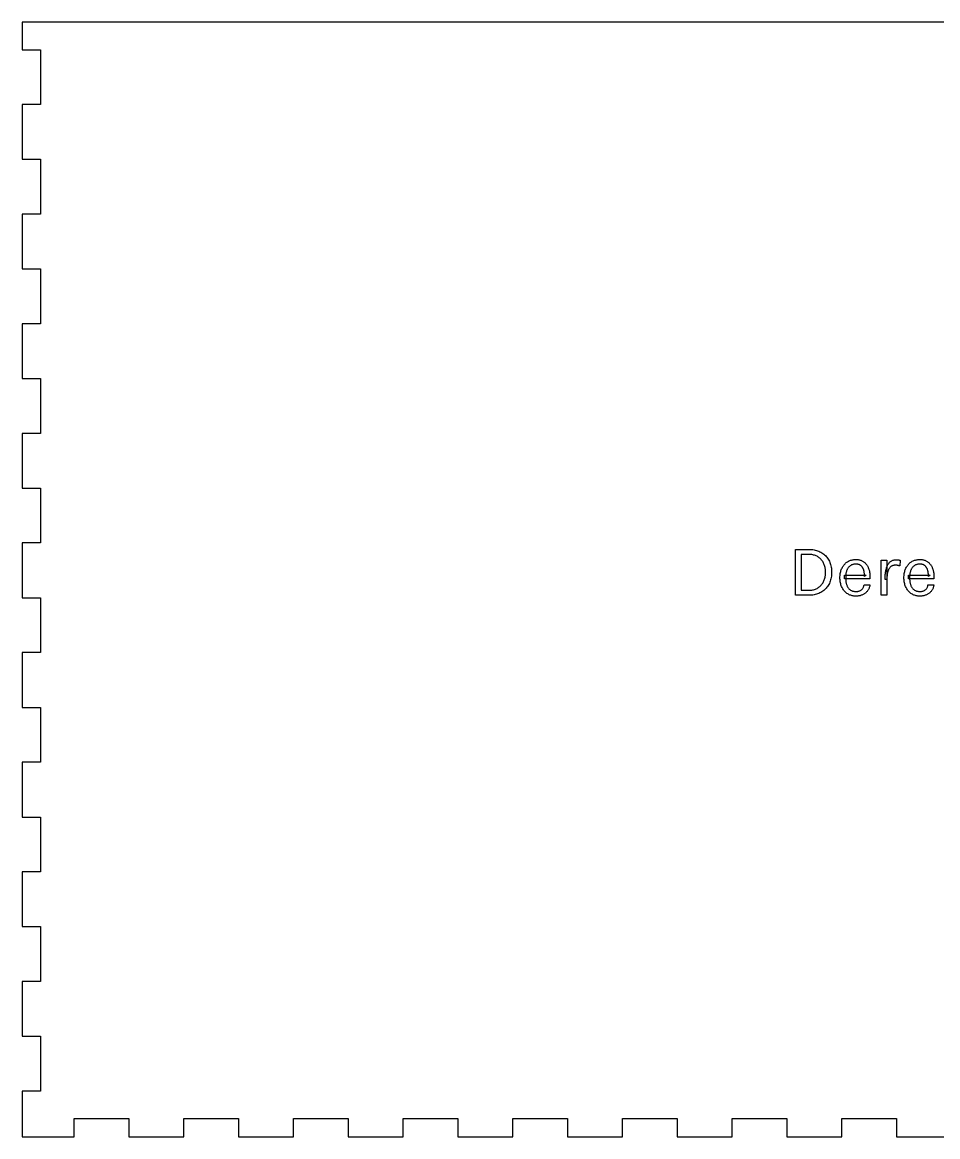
# Model space of a CAD drawing. Header units: millimetres. Extents: x 0 to 1206, y 0 to 1040.
# Drawn here: x 0 to 150.3, y 857 to 1040 of the extents above; entities that cross this region are included whole.
import ezdxf

# ---------------------------------------------------------------- set-up
doc = ezdxf.new("R2010")
doc.units = ezdxf.units.MM
doc.layers.get('0').update_dxf_attribs({"linetype": 'CONTINUOUS'})

msp = doc.modelspace()

# ---------------------------------------------------------------- linework, layer by layer
for p, q in [((3, 1040), (0, 1040)), ((0, 1040), (0, 1035.5)), ((293, 1040), (3, 1040)), ((0, 1035.5), (3, 1035.5)), ((3, 1035.5), (3, 1026.5)), ((3, 1026.5), (0, 1026.5)), ((0, 1026.5), (0, 1017.5)), ((0, 1017.5), (3, 1017.5)), ((3, 1017.5), (3, 1008.5)), ((3, 1008.5), (0, 1008.5)), ((0, 1008.5), (0, 999.5)), ((0, 999.5), (3, 999.5)), ((3, 999.5), (3, 990.5)), ((3, 990.5), (0, 990.5)), ((0, 990.5), (0, 981.5)), ((0, 981.5), (3, 981.5)), ((3, 981.5), (3, 972.5)), ((3, 972.5), (0, 972.5)), ((0, 972.5), (0, 963.5)), ((0, 963.5), (3, 963.5)), ((3, 963.5), (3, 954.5)), ((3, 954.5), (0, 954.5)), ((0, 954.5), (0, 945.5)), ((126.901, 945.908), (126.901, 953.444)), ((126.901, 953.444), (129.109, 953.444)), ((129.109, 953.444), (129.334, 953.439)), ((129.334, 953.439), (129.553, 953.425)), ((129.109, 952.616), (127.837, 952.616)), ((127.837, 952.616), (127.837, 946.724)), ((129.277, 952.612), (129.109, 952.616)), ((129.109, 952.616), (129.109, 952.616)), ((129.109, 952.616), (129.109, 952.616)), ((129.44, 952.601), (129.277, 952.612)), ((129.599, 952.582), (129.44, 952.601)), ((129.553, 953.425), (129.766, 953.402)), ((129.753, 952.555), (129.599, 952.582)), ((129.902, 952.521), (129.753, 952.555)), ((129.766, 953.402), (129.973, 953.37)), ((130.046, 952.479), (129.902, 952.521)), ((129.973, 953.37), (130.174, 953.328)), ((130.186, 952.429), (130.046, 952.479)), ((130.174, 953.328), (130.369, 953.277)), ((130.321, 952.372), (130.186, 952.429)), ((130.451, 952.307), (130.321, 952.372)), ((130.369, 953.277), (130.558, 953.216)), ((130.576, 952.235), (130.451, 952.307)), ((130.558, 953.216), (130.741, 953.146)), ((130.696, 952.156), (130.576, 952.235)), ((130.811, 952.071), (130.696, 952.156)), ((130.741, 953.146), (130.918, 953.067)), ((130.92, 951.981), (130.811, 952.071)), ((130.918, 953.067), (131.089, 952.979)), ((131.023, 951.885), (130.92, 951.981)), ((131.12, 951.784), (131.023, 951.885)), ((131.089, 952.979), (131.253, 952.882)), ((131.212, 951.676), (131.12, 951.784)), ((131.299, 951.563), (131.212, 951.676)), ((131.253, 952.882), (131.41, 952.778)), ((131.41, 952.778), (131.559, 952.666)), ((131.559, 952.666), (131.701, 952.546)), ((131.701, 952.546), (131.834, 952.419)), ((131.834, 952.419), (131.961, 952.284)), ((131.961, 952.284), (132.08, 952.141)), ((132.08, 952.141), (132.191, 951.991)), ((132.191, 951.991), (132.295, 951.833)), ((132.295, 951.833), (132.391, 951.668)), ((132.391, 951.668), (132.479, 951.496)), ((135.719, 951.556), (135.844, 951.61)), ((135.844, 951.61), (135.972, 951.657)), ((135.972, 951.657), (136.104, 951.697)), ((136.104, 951.697), (136.239, 951.73)), ((136.239, 951.73), (136.378, 951.755)), ((136.378, 951.755), (136.52, 951.773)), ((136.52, 951.773), (136.665, 951.784)), ((136.665, 951.784), (136.813, 951.788)), ((136.813, 951.788), (136.813, 951.788)), ((136.813, 951.788), (136.942, 951.785)), ((136.942, 951.785), (137.067, 951.777)), ((137.067, 951.777), (137.188, 951.764)), ((137.188, 951.764), (137.305, 951.746)), ((137.305, 951.746), (137.419, 951.722)), ((137.419, 951.722), (137.529, 951.693)), ((137.529, 951.693), (137.635, 951.659)), ((137.635, 951.659), (137.737, 951.619)), ((137.737, 951.619), (137.835, 951.574)), ((140.983, 945.908), (140.983, 951.656)), ((140.983, 951.656), (141.919, 951.656)), ((141.919, 951.656), (141.919, 945.908)), ((142.715, 951.577), (142.808, 951.623)), ((142.808, 951.623), (142.905, 951.663)), ((142.905, 951.663), (143.006, 951.695)), ((143.006, 951.695), (143.11, 951.72)), ((143.11, 951.72), (143.217, 951.738)), ((143.217, 951.738), (143.328, 951.748)), ((143.328, 951.748), (143.443, 951.752)), ((143.443, 951.752), (143.443, 951.752)), ((143.443, 951.752), (143.481, 951.752)), ((143.481, 951.752), (143.518, 951.751)), ((143.518, 951.751), (143.555, 951.75)), ((143.555, 951.75), (143.591, 951.748)), ((143.591, 951.748), (143.627, 951.745)), ((143.627, 951.745), (143.662, 951.742)), ((143.662, 951.742), (143.696, 951.739)), ((143.696, 951.739), (143.729, 951.735)), ((143.729, 951.735), (143.762, 951.73)), ((143.762, 951.73), (143.794, 951.725)), ((143.794, 951.725), (143.826, 951.719)), ((143.826, 951.719), (143.858, 951.713)), ((143.858, 951.713), (143.89, 951.706)), ((143.89, 951.706), (143.922, 951.699)), ((143.922, 951.699), (143.954, 951.691)), ((143.954, 951.691), (143.986, 951.683)), ((143.986, 951.683), (144.018, 951.674)), ((144.018, 951.674), (144.05, 951.665)), ((144.05, 951.665), (144.083, 951.655)), ((144.115, 951.644), (144.055, 950.72)), ((144.083, 951.655), (144.115, 951.644)), ((144.115, 951.644), (144.115, 951.644)), ((146.219, 951.556), (146.344, 951.61)), ((146.344, 951.61), (146.472, 951.657)), ((146.472, 951.657), (146.604, 951.697)), ((146.604, 951.697), (146.739, 951.73)), ((146.739, 951.73), (146.878, 951.755)), ((146.878, 951.755), (147.02, 951.773)), ((147.02, 951.773), (147.165, 951.784)), ((147.165, 951.784), (147.313, 951.788)), ((147.313, 951.788), (147.313, 951.788)), ((147.313, 951.788), (147.442, 951.785)), ((147.442, 951.785), (147.567, 951.777)), ((147.567, 951.777), (147.688, 951.764)), ((147.688, 951.764), (147.805, 951.746)), ((147.805, 951.746), (147.919, 951.722)), ((147.919, 951.722), (148.029, 951.693)), ((148.029, 951.693), (148.135, 951.659)), ((148.135, 951.659), (148.237, 951.619)), ((148.237, 951.619), (148.335, 951.574)), ((131.38, 951.445), (131.299, 951.563)), ((131.455, 951.321), (131.38, 951.445)), ((131.524, 951.191), (131.455, 951.321)), ((131.587, 951.057), (131.524, 951.191)), ((131.644, 950.918), (131.587, 951.057)), ((131.694, 950.776), (131.644, 950.918)), ((131.737, 950.63), (131.694, 950.776)), ((131.774, 950.481), (131.737, 950.63)), ((131.804, 950.327), (131.774, 950.481)), ((131.827, 950.17), (131.804, 950.327)), ((131.844, 950.009), (131.827, 950.17)), ((131.854, 949.845), (131.844, 950.009)), ((131.857, 949.676), (131.854, 949.845)), ((132.479, 951.496), (132.557, 951.318)), ((132.557, 951.318), (132.627, 951.133)), ((132.627, 951.133), (132.687, 950.943)), ((132.687, 950.943), (132.738, 950.747)), ((132.738, 950.747), (132.779, 950.545)), ((132.779, 950.545), (132.811, 950.337)), ((132.811, 950.337), (132.835, 950.122)), ((132.835, 950.122), (132.848, 949.902)), ((132.848, 949.902), (132.853, 949.676)), ((134.305, 949.64), (134.342, 949.799)), ((134.342, 949.799), (134.386, 949.953)), ((134.386, 949.953), (134.436, 950.102)), ((134.436, 950.102), (134.493, 950.246)), ((134.493, 950.246), (134.557, 950.384)), ((134.557, 950.384), (134.627, 950.516)), ((134.627, 950.516), (134.701, 950.643)), ((134.701, 950.643), (134.781, 950.762)), ((134.781, 950.762), (134.866, 950.876)), ((134.866, 950.876), (134.955, 950.983)), ((134.955, 950.983), (135.05, 951.084)), ((135.05, 951.084), (135.149, 951.179)), ((135.149, 951.179), (135.254, 951.267)), ((135.276, 949.822), (135.248, 949.727)), ((135.254, 951.267), (135.363, 951.349)), ((135.308, 949.916), (135.276, 949.822)), ((135.343, 950.009), (135.308, 949.916)), ((135.382, 950.099), (135.343, 950.009)), ((135.363, 951.349), (135.478, 951.425)), ((135.425, 950.186), (135.382, 950.099)), ((135.471, 950.268), (135.425, 950.186)), ((135.522, 950.348), (135.471, 950.268)), ((135.478, 951.425), (135.597, 951.494)), ((135.576, 950.424), (135.522, 950.348)), ((135.633, 950.496), (135.576, 950.424)), ((135.597, 951.494), (135.719, 951.556)), ((135.695, 950.565), (135.633, 950.496)), ((135.76, 950.63), (135.695, 950.565)), ((135.828, 950.692), (135.76, 950.63)), ((135.901, 950.75), (135.828, 950.692)), ((135.977, 950.804), (135.901, 950.75)), ((136.057, 950.852), (135.977, 950.804)), ((136.14, 950.894), (136.057, 950.852)), ((136.227, 950.93), (136.14, 950.894)), ((136.318, 950.962), (136.227, 950.93)), ((136.412, 950.987), (136.318, 950.962)), ((136.51, 951.007), (136.412, 950.987)), ((136.611, 951.021), (136.51, 951.007)), ((136.716, 951.029), (136.611, 951.021)), ((136.825, 951.032), (136.716, 951.029)), ((136.911, 951.03), (136.825, 951.032)), ((136.825, 951.032), (136.825, 951.032)), ((136.994, 951.025), (136.911, 951.03)), ((137.074, 951.016), (136.994, 951.025)), ((137.15, 951.003), (137.074, 951.016)), ((137.224, 950.987), (137.15, 951.003)), ((137.294, 950.967), (137.224, 950.987)), ((137.362, 950.944), (137.294, 950.967)), ((137.426, 950.917), (137.362, 950.944)), ((137.487, 950.886), (137.426, 950.917)), ((137.545, 950.852), (137.487, 950.886)), ((137.6, 950.815), (137.545, 950.852)), ((137.653, 950.775), (137.6, 950.815)), ((137.703, 950.733), (137.653, 950.775)), ((137.75, 950.689), (137.703, 950.733)), ((137.796, 950.643), (137.75, 950.689)), ((137.838, 950.594), (137.796, 950.643)), ((137.835, 951.574), (137.929, 951.524)), ((137.878, 950.543), (137.838, 950.594)), ((137.916, 950.489), (137.878, 950.543)), ((137.951, 950.433), (137.916, 950.489)), ((137.929, 951.524), (138.02, 951.469)), ((137.983, 950.375), (137.951, 950.433)), ((138.013, 950.315), (137.983, 950.375)), ((138.041, 950.254), (138.013, 950.315)), ((138.02, 951.469), (138.107, 951.411)), ((138.068, 950.192), (138.041, 950.254)), ((138.092, 950.128), (138.068, 950.192)), ((138.114, 950.064), (138.092, 950.128)), ((138.107, 951.411), (138.19, 951.349)), ((138.135, 949.998), (138.114, 950.064)), ((138.153, 949.931), (138.135, 949.998)), ((138.169, 949.863), (138.153, 949.931)), ((138.184, 949.794), (138.169, 949.863)), ((138.196, 949.724), (138.184, 949.794)), ((138.19, 951.349), (138.27, 951.283)), ((138.27, 951.283), (138.346, 951.213)), ((138.346, 951.213), (138.419, 951.14)), ((138.419, 951.14), (138.488, 951.063)), ((138.488, 951.063), (138.553, 950.983)), ((138.553, 950.983), (138.615, 950.898)), ((138.615, 950.898), (138.673, 950.81)), ((138.673, 950.81), (138.728, 950.719)), ((138.728, 950.719), (138.779, 950.625)), ((138.779, 950.625), (138.827, 950.529)), ((138.827, 950.529), (138.871, 950.431)), ((138.871, 950.431), (138.912, 950.331)), ((138.912, 950.331), (138.95, 950.228)), ((138.95, 950.228), (138.984, 950.123)), ((138.984, 950.123), (139.015, 950.015)), ((139.015, 950.015), (139.042, 949.905)), ((139.042, 949.905), (139.066, 949.793)), ((139.066, 949.793), (139.087, 949.679)), ((141.707, 949.678), (141.734, 949.848)), ((141.734, 949.848), (141.765, 950.011)), ((141.765, 950.011), (141.801, 950.167)), ((141.801, 950.167), (141.841, 950.315)), ((141.841, 950.315), (141.885, 950.456)), ((141.885, 950.456), (141.933, 950.59)), ((141.933, 950.59), (141.985, 950.716)), ((141.985, 950.716), (142.04, 950.835)), ((142.04, 950.835), (142.1, 950.947)), ((142.09, 949.845), (142.06, 949.742)), ((142.123, 949.944), (142.09, 949.845)), ((142.1, 950.947), (142.163, 951.051)), ((142.16, 950.037), (142.123, 949.944)), ((142.2, 950.126), (142.16, 950.037)), ((142.163, 951.051), (142.231, 951.148)), ((142.244, 950.211), (142.2, 950.126)), ((142.231, 951.148), (142.302, 951.238)), ((142.291, 950.29), (142.244, 950.211)), ((142.341, 950.365), (142.291, 950.29)), ((142.302, 951.238), (142.377, 951.32)), ((142.395, 950.435), (142.341, 950.365)), ((142.377, 951.32), (142.456, 951.395)), ((142.452, 950.5), (142.395, 950.435)), ((142.513, 950.561), (142.452, 950.5)), ((142.456, 951.395), (142.539, 951.463)), ((142.577, 950.616), (142.513, 950.561)), ((142.539, 951.463), (142.625, 951.524)), ((142.646, 950.666), (142.577, 950.616)), ((142.625, 951.524), (142.715, 951.577)), ((142.718, 950.709), (142.646, 950.666)), ((142.794, 950.747), (142.718, 950.709)), ((142.875, 950.779), (142.794, 950.747)), ((142.959, 950.805), (142.875, 950.779)), ((143.047, 950.826), (142.959, 950.805)), ((143.139, 950.84), (143.047, 950.826)), ((143.235, 950.849), (143.139, 950.84)), ((143.335, 950.852), (143.235, 950.849)), ((143.367, 950.852), (143.335, 950.852)), ((143.335, 950.852), (143.335, 950.852)), ((143.399, 950.85), (143.367, 950.852)), ((143.432, 950.848), (143.399, 950.85)), ((143.467, 950.846), (143.432, 950.848)), ((143.501, 950.842), (143.467, 950.846)), ((143.537, 950.838), (143.501, 950.842)), ((143.574, 950.833), (143.537, 950.838)), ((143.611, 950.827), (143.574, 950.833)), ((143.65, 950.82), (143.611, 950.827)), ((143.689, 950.813), (143.65, 950.82)), ((143.728, 950.805), (143.689, 950.813)), ((143.767, 950.797), (143.728, 950.805)), ((143.805, 950.788), (143.767, 950.797)), ((143.843, 950.779), (143.805, 950.788)), ((143.88, 950.77), (143.843, 950.779)), ((143.916, 950.761), (143.88, 950.77)), ((143.952, 950.751), (143.916, 950.761)), ((143.987, 950.741), (143.952, 950.751)), ((144.021, 950.731), (143.987, 950.741)), ((144.055, 950.72), (144.021, 950.731)), ((144.805, 949.64), (144.842, 949.799)), ((144.842, 949.799), (144.886, 949.953)), ((144.886, 949.953), (144.936, 950.102)), ((144.936, 950.102), (144.993, 950.246)), ((144.993, 950.246), (145.057, 950.384)), ((145.057, 950.384), (145.127, 950.516)), ((145.127, 950.516), (145.201, 950.643)), ((145.201, 950.643), (145.281, 950.762)), ((145.281, 950.762), (145.366, 950.876)), ((145.366, 950.876), (145.455, 950.983)), ((145.455, 950.983), (145.55, 951.084)), ((145.55, 951.084), (145.649, 951.179)), ((145.649, 951.179), (145.754, 951.267)), ((145.776, 949.822), (145.748, 949.727)), ((145.754, 951.267), (145.863, 951.349)), ((145.808, 949.916), (145.776, 949.822)), ((145.843, 950.009), (145.808, 949.916)), ((145.882, 950.099), (145.843, 950.009)), ((145.863, 951.349), (145.978, 951.425)), ((145.925, 950.186), (145.882, 950.099)), ((145.971, 950.268), (145.925, 950.186)), ((146.022, 950.348), (145.971, 950.268)), ((145.978, 951.425), (146.097, 951.494)), ((146.076, 950.424), (146.022, 950.348)), ((146.133, 950.496), (146.076, 950.424)), ((146.097, 951.494), (146.219, 951.556)), ((146.195, 950.565), (146.133, 950.496)), ((146.26, 950.63), (146.195, 950.565)), ((146.328, 950.692), (146.26, 950.63)), ((146.401, 950.75), (146.328, 950.692)), ((146.477, 950.804), (146.401, 950.75)), ((146.557, 950.852), (146.477, 950.804)), ((146.64, 950.894), (146.557, 950.852)), ((146.727, 950.93), (146.64, 950.894)), ((146.818, 950.962), (146.727, 950.93)), ((146.912, 950.987), (146.818, 950.962)), ((147.01, 951.007), (146.912, 950.987)), ((147.111, 951.021), (147.01, 951.007)), ((147.216, 951.029), (147.111, 951.021)), ((147.325, 951.032), (147.216, 951.029)), ((147.411, 951.03), (147.325, 951.032)), ((147.325, 951.032), (147.325, 951.032)), ((147.494, 951.025), (147.411, 951.03)), ((147.574, 951.016), (147.494, 951.025)), ((147.65, 951.003), (147.574, 951.016)), ((147.724, 950.987), (147.65, 951.003)), ((147.794, 950.967), (147.724, 950.987)), ((147.862, 950.944), (147.794, 950.967)), ((147.926, 950.917), (147.862, 950.944)), ((147.987, 950.886), (147.926, 950.917)), ((148.045, 950.852), (147.987, 950.886)), ((148.1, 950.815), (148.045, 950.852)), ((148.153, 950.775), (148.1, 950.815)), ((148.203, 950.733), (148.153, 950.775)), ((148.25, 950.689), (148.203, 950.733)), ((148.296, 950.643), (148.25, 950.689)), ((148.338, 950.594), (148.296, 950.643)), ((148.335, 951.574), (148.429, 951.524)), ((148.378, 950.543), (148.338, 950.594)), ((148.416, 950.489), (148.378, 950.543)), ((148.451, 950.433), (148.416, 950.489)), ((148.429, 951.524), (148.52, 951.469)), ((148.483, 950.375), (148.451, 950.433)), ((148.513, 950.315), (148.483, 950.375)), ((148.541, 950.254), (148.513, 950.315)), ((148.52, 951.469), (148.607, 951.411)), ((148.568, 950.192), (148.541, 950.254)), ((148.592, 950.128), (148.568, 950.192)), ((148.614, 950.064), (148.592, 950.128)), ((148.607, 951.411), (148.69, 951.349)), ((148.635, 949.998), (148.614, 950.064)), ((148.653, 949.931), (148.635, 949.998)), ((148.669, 949.863), (148.653, 949.931)), ((148.684, 949.794), (148.669, 949.863)), ((148.696, 949.724), (148.684, 949.794)), ((148.69, 951.349), (148.77, 951.283)), ((148.77, 951.283), (148.846, 951.213)), ((148.846, 951.213), (148.919, 951.14)), ((148.919, 951.14), (148.988, 951.063)), ((148.988, 951.063), (149.053, 950.983)), ((149.053, 950.983), (149.115, 950.898)), ((149.115, 950.898), (149.173, 950.81)), ((149.173, 950.81), (149.228, 950.719)), ((149.228, 950.719), (149.279, 950.625)), ((149.279, 950.625), (149.327, 950.529)), ((149.327, 950.529), (149.371, 950.431)), ((149.371, 950.431), (149.412, 950.331)), ((149.412, 950.331), (149.45, 950.228)), ((149.45, 950.228), (149.484, 950.123)), ((149.484, 950.123), (149.515, 950.015)), ((149.515, 950.015), (149.542, 949.905)), ((149.542, 949.905), (149.566, 949.793)), ((149.566, 949.793), (149.587, 949.679)), ((131.38, 947.905), (131.455, 948.03)), ((131.455, 948.03), (131.524, 948.161)), ((131.524, 948.161), (131.587, 948.297)), ((131.587, 948.297), (131.644, 948.436)), ((131.644, 948.436), (131.694, 948.578)), ((131.694, 948.578), (131.737, 948.725)), ((131.737, 948.725), (131.774, 948.874)), ((131.774, 948.874), (131.804, 949.028)), ((131.804, 949.028), (131.827, 949.184)), ((131.827, 949.184), (131.844, 949.345)), ((131.844, 949.345), (131.854, 949.509)), ((131.854, 949.509), (131.857, 949.676)), ((131.857, 949.676), (131.857, 949.676)), ((132.557, 948.046), (132.479, 947.868)), ((132.627, 948.23), (132.557, 948.046)), ((132.687, 948.419), (132.627, 948.23)), ((132.738, 948.614), (132.687, 948.419)), ((132.779, 948.815), (132.738, 948.614)), ((132.811, 949.022), (132.779, 948.815)), ((132.835, 949.234), (132.811, 949.022)), ((132.848, 949.452), (132.835, 949.234)), ((132.853, 949.676), (132.848, 949.452)), ((132.853, 949.676), (132.853, 949.676)), ((134.221, 948.764), (134.224, 948.95)), ((134.224, 948.59), (134.221, 948.764)), ((134.221, 948.764), (134.221, 948.764)), ((134.224, 948.95), (134.234, 949.13)), ((134.235, 948.419), (134.224, 948.59)), ((134.234, 949.13), (134.251, 949.305)), ((134.252, 948.253), (134.235, 948.419)), ((134.251, 949.305), (134.275, 949.475)), ((134.275, 948.091), (134.252, 948.253)), ((134.275, 949.475), (134.305, 949.64)), ((134.306, 947.933), (134.275, 948.091)), ((134.977, 948.62), (134.977, 949.196)), ((134.977, 949.196), (138.511, 949.196)), ((139.129, 948.62), (134.977, 948.62)), ((135.159, 949.122), (135.157, 949.016)), ((135.157, 949.016), (135.157, 949.016)), ((135.157, 949.016), (135.157, 948.632)), ((135.157, 948.632), (135.159, 948.513)), ((135.164, 949.227), (135.159, 949.122)), ((135.159, 948.513), (135.164, 948.397)), ((135.174, 949.33), (135.164, 949.227)), ((135.164, 948.397), (135.173, 948.283)), ((135.173, 948.283), (135.186, 948.172)), ((135.187, 949.431), (135.174, 949.33)), ((135.186, 948.172), (135.203, 948.063)), ((135.203, 949.531), (135.187, 949.431)), ((135.224, 949.63), (135.203, 949.531)), ((135.203, 948.063), (135.223, 947.957)), ((135.223, 947.957), (135.247, 947.854)), ((135.248, 949.727), (135.224, 949.63)), ((138.207, 949.653), (138.196, 949.724)), ((138.216, 949.582), (138.207, 949.653)), ((138.223, 949.512), (138.216, 949.582)), ((138.23, 949.441), (138.223, 949.512)), ((138.234, 949.37), (138.23, 949.441)), ((138.237, 949.299), (138.234, 949.37)), ((138.511, 949.196), (138.235, 949.016)), ((138.235, 949.016), (138.238, 949.087)), ((138.239, 949.228), (138.237, 949.299)), ((138.238, 949.087), (138.239, 949.158)), ((138.239, 949.158), (138.239, 949.228)), ((139.087, 949.679), (139.104, 949.565)), ((139.104, 949.565), (139.118, 949.449)), ((139.118, 949.449), (139.129, 949.333)), ((139.129, 949.333), (139.137, 949.216)), ((139.137, 948.741), (139.129, 948.62)), ((139.129, 948.62), (139.129, 948.62)), ((139.137, 949.216), (139.142, 949.099)), ((139.142, 948.861), (139.137, 948.741)), ((139.142, 949.099), (139.143, 948.98)), ((139.143, 948.98), (139.142, 948.861)), ((141.631, 948.5), (141.633, 948.715)), ((141.919, 948.5), (141.631, 948.5)), ((141.633, 948.715), (141.639, 948.922)), ((141.639, 948.922), (141.65, 949.122)), ((141.65, 949.122), (141.665, 949.315)), ((141.665, 949.315), (141.684, 949.5)), ((141.684, 949.5), (141.707, 949.678)), ((141.92, 948.641), (141.919, 948.5)), ((141.919, 948.5), (141.919, 948.5)), ((141.919, 948.5), (141.919, 948.5)), ((141.925, 948.778), (141.92, 948.641)), ((141.932, 948.912), (141.925, 948.778)), ((141.942, 949.041), (141.932, 948.912)), ((141.954, 949.168), (141.942, 949.041)), ((141.97, 949.29), (141.954, 949.168)), ((141.988, 949.408), (141.97, 949.29)), ((142.009, 949.523), (141.988, 949.408)), ((142.033, 949.635), (142.009, 949.523)), ((142.06, 949.742), (142.033, 949.635)), ((144.721, 948.764), (144.724, 948.95)), ((144.724, 948.59), (144.721, 948.764)), ((144.721, 948.764), (144.721, 948.764)), ((144.724, 948.95), (144.734, 949.13)), ((144.735, 948.419), (144.724, 948.59)), ((144.734, 949.13), (144.751, 949.305)), ((144.752, 948.253), (144.735, 948.419)), ((144.751, 949.305), (144.775, 949.475)), ((144.775, 948.091), (144.752, 948.253)), ((144.775, 949.475), (144.805, 949.64)), ((144.806, 947.933), (144.775, 948.091)), ((145.477, 948.62), (145.477, 949.196)), ((145.477, 949.196), (149.011, 949.196)), ((149.629, 948.62), (145.477, 948.62)), ((145.659, 949.122), (145.657, 949.016)), ((145.657, 949.016), (145.657, 949.016)), ((145.657, 949.016), (145.657, 948.632)), ((145.657, 948.632), (145.659, 948.513)), ((145.664, 949.227), (145.659, 949.122)), ((145.659, 948.513), (145.664, 948.397)), ((145.674, 949.33), (145.664, 949.227)), ((145.664, 948.397), (145.673, 948.283)), ((145.673, 948.283), (145.686, 948.172)), ((145.687, 949.431), (145.674, 949.33)), ((145.686, 948.172), (145.703, 948.063)), ((145.703, 949.531), (145.687, 949.431)), ((145.724, 949.63), (145.703, 949.531)), ((145.703, 948.063), (145.723, 947.957)), ((145.723, 947.957), (145.747, 947.854)), ((145.748, 949.727), (145.724, 949.63)), ((148.707, 949.653), (148.696, 949.724)), ((148.716, 949.582), (148.707, 949.653)), ((148.723, 949.512), (148.716, 949.582)), ((148.73, 949.441), (148.723, 949.512)), ((148.734, 949.37), (148.73, 949.441)), ((148.737, 949.299), (148.734, 949.37)), ((149.011, 949.196), (148.735, 949.016)), ((148.735, 949.016), (148.738, 949.087)), ((148.739, 949.228), (148.737, 949.299)), ((148.738, 949.087), (148.739, 949.158)), ((148.739, 949.158), (148.739, 949.228)), ((149.587, 949.679), (149.604, 949.565)), ((149.604, 949.565), (149.618, 949.449)), ((149.618, 949.449), (149.629, 949.333)), ((149.629, 949.333), (149.637, 949.216)), ((149.637, 948.741), (149.629, 948.62)), ((149.629, 948.62), (149.629, 948.62)), ((149.637, 949.216), (149.642, 949.099)), ((149.642, 948.861), (149.637, 948.741)), ((149.642, 949.099), (149.643, 948.98)), ((149.643, 948.98), (149.642, 948.861)), ((127.837, 946.724), (129.109, 946.724)), ((129.109, 946.724), (129.277, 946.728)), ((129.277, 946.728), (129.44, 946.739)), ((129.44, 946.739), (129.599, 946.759)), ((129.599, 946.759), (129.753, 946.785)), ((129.753, 946.785), (129.902, 946.82)), ((129.902, 946.82), (130.046, 946.862)), ((130.046, 946.862), (130.186, 946.912)), ((130.186, 946.912), (130.321, 946.97)), ((130.321, 946.97), (130.451, 947.035)), ((130.558, 946.139), (130.369, 946.078)), ((130.451, 947.035), (130.576, 947.108)), ((130.741, 946.209), (130.558, 946.139)), ((130.576, 947.108), (130.696, 947.188)), ((130.696, 947.188), (130.811, 947.273)), ((130.918, 946.29), (130.741, 946.209)), ((130.811, 947.273), (130.92, 947.364)), ((131.089, 946.379), (130.918, 946.29)), ((130.92, 947.364), (131.023, 947.461)), ((131.023, 947.461), (131.12, 947.563)), ((131.253, 946.477), (131.089, 946.379)), ((131.12, 947.563), (131.212, 947.671)), ((131.212, 947.671), (131.299, 947.785)), ((131.41, 946.582), (131.253, 946.477)), ((131.299, 947.785), (131.38, 947.905)), ((131.559, 946.695), (131.41, 946.582)), ((131.701, 946.816), (131.559, 946.695)), ((131.834, 946.944), (131.701, 946.816)), ((131.961, 947.079), (131.834, 946.944)), ((132.08, 947.222), (131.961, 947.079)), ((132.191, 947.373), (132.08, 947.222)), ((132.295, 947.531), (132.191, 947.373)), ((132.391, 947.696), (132.295, 947.531)), ((132.479, 947.868), (132.391, 947.696)), ((134.343, 947.779), (134.306, 947.933)), ((134.387, 947.629), (134.343, 947.779)), ((134.438, 947.483), (134.387, 947.629)), ((134.496, 947.342), (134.438, 947.483)), ((134.56, 947.204), (134.496, 947.342)), ((134.63, 947.071), (134.56, 947.204)), ((134.705, 946.945), (134.63, 947.071)), ((134.786, 946.824), (134.705, 946.945)), ((134.871, 946.709), (134.786, 946.824)), ((134.96, 946.6), (134.871, 946.709)), ((135.055, 946.497), (134.96, 946.6)), ((135.155, 946.4), (135.055, 946.497)), ((135.26, 946.309), (135.155, 946.4)), ((135.247, 947.854), (135.274, 947.753)), ((135.369, 946.224), (135.26, 946.309)), ((135.274, 947.753), (135.305, 947.654)), ((135.305, 947.654), (135.34, 947.558)), ((135.34, 947.558), (135.378, 947.465)), ((135.484, 946.145), (135.369, 946.224)), ((135.378, 947.465), (135.421, 947.376)), ((135.421, 947.376), (135.466, 947.291)), ((135.466, 947.291), (135.516, 947.21)), ((135.603, 946.073), (135.484, 946.145)), ((135.516, 947.21), (135.569, 947.134)), ((135.569, 947.134), (135.625, 947.06)), ((135.625, 947.06), (135.686, 946.991)), ((135.686, 946.991), (135.75, 946.926)), ((135.75, 946.926), (135.818, 946.865)), ((135.818, 946.865), (135.889, 946.808)), ((135.889, 946.808), (135.964, 946.756)), ((135.964, 946.756), (136.043, 946.709)), ((136.043, 946.709), (136.126, 946.667)), ((136.126, 946.667), (136.213, 946.631)), ((136.213, 946.631), (136.303, 946.601)), ((136.303, 946.601), (136.397, 946.576)), ((136.397, 946.576), (136.495, 946.557)), ((136.495, 946.557), (136.597, 946.543)), ((136.597, 946.543), (136.703, 946.535)), ((136.703, 946.535), (136.813, 946.532)), ((136.813, 946.532), (136.923, 946.535)), ((136.813, 946.532), (136.813, 946.532)), ((136.923, 946.535), (137.028, 946.543)), ((137.028, 946.543), (137.13, 946.556)), ((137.13, 946.556), (137.228, 946.575)), ((137.228, 946.575), (137.322, 946.6)), ((137.322, 946.6), (137.411, 946.629)), ((137.411, 946.629), (137.497, 946.664)), ((137.497, 946.664), (137.579, 946.705)), ((137.579, 946.705), (137.657, 946.751)), ((137.657, 946.751), (137.731, 946.802)), ((137.731, 946.802), (137.8, 946.859)), ((137.8, 946.859), (137.864, 946.92)), ((137.864, 946.92), (137.922, 946.987)), ((137.922, 946.987), (137.974, 947.059)), ((137.974, 947.059), (138.02, 947.136)), ((138.02, 947.136), (138.061, 947.219)), ((138.061, 947.219), (138.097, 947.306)), ((138.097, 947.306), (138.127, 947.399)), ((138.203, 946.136), (138.113, 946.082)), ((138.127, 947.399), (138.151, 947.497)), ((138.151, 947.497), (138.169, 947.6)), ((138.169, 947.6), (138.169, 947.6)), ((138.169, 947.6), (139.141, 947.6)), ((138.289, 946.194), (138.203, 946.136)), ((138.371, 946.255), (138.289, 946.194)), ((138.451, 946.32), (138.371, 946.255)), ((138.527, 946.389), (138.451, 946.32)), ((138.599, 946.462), (138.527, 946.389)), ((138.668, 946.539), (138.599, 946.462)), ((138.733, 946.619), (138.668, 946.539)), ((138.794, 946.703), (138.733, 946.619)), ((138.851, 946.79), (138.794, 946.703)), ((138.903, 946.88), (138.851, 946.79)), ((138.951, 946.973), (138.903, 946.88)), ((138.994, 947.07), (138.951, 946.973)), ((139.033, 947.169), (138.994, 947.07)), ((139.066, 947.272), (139.033, 947.169)), ((139.096, 947.378), (139.066, 947.272)), ((139.121, 947.488), (139.096, 947.378)), ((139.141, 947.6), (139.121, 947.488)), ((144.843, 947.779), (144.806, 947.933)), ((144.887, 947.629), (144.843, 947.779)), ((144.938, 947.483), (144.887, 947.629)), ((144.996, 947.342), (144.938, 947.483)), ((145.06, 947.204), (144.996, 947.342)), ((145.13, 947.071), (145.06, 947.204)), ((145.205, 946.945), (145.13, 947.071)), ((145.286, 946.824), (145.205, 946.945)), ((145.371, 946.709), (145.286, 946.824)), ((145.46, 946.6), (145.371, 946.709)), ((145.555, 946.497), (145.46, 946.6)), ((145.655, 946.4), (145.555, 946.497)), ((145.76, 946.309), (145.655, 946.4)), ((145.747, 947.854), (145.774, 947.753)), ((145.869, 946.224), (145.76, 946.309)), ((145.774, 947.753), (145.805, 947.654)), ((145.805, 947.654), (145.84, 947.558)), ((145.84, 947.558), (145.878, 947.465)), ((145.984, 946.145), (145.869, 946.224)), ((145.878, 947.465), (145.921, 947.376)), ((145.921, 947.376), (145.966, 947.291)), ((145.966, 947.291), (146.016, 947.21)), ((146.103, 946.073), (145.984, 946.145)), ((146.016, 947.21), (146.069, 947.134)), ((146.069, 947.134), (146.125, 947.06)), ((146.125, 947.06), (146.186, 946.991)), ((146.186, 946.991), (146.25, 946.926)), ((146.25, 946.926), (146.318, 946.865)), ((146.318, 946.865), (146.389, 946.808)), ((146.389, 946.808), (146.464, 946.756)), ((146.464, 946.756), (146.543, 946.709)), ((146.543, 946.709), (146.626, 946.667)), ((146.626, 946.667), (146.713, 946.631)), ((146.713, 946.631), (146.803, 946.601)), ((146.803, 946.601), (146.897, 946.576)), ((146.897, 946.576), (146.995, 946.557)), ((146.995, 946.557), (147.097, 946.543)), ((147.097, 946.543), (147.203, 946.535)), ((147.203, 946.535), (147.313, 946.532)), ((147.313, 946.532), (147.423, 946.535)), ((147.313, 946.532), (147.313, 946.532)), ((147.423, 946.535), (147.528, 946.543)), ((147.528, 946.543), (147.63, 946.556)), ((147.63, 946.556), (147.728, 946.575)), ((147.728, 946.575), (147.822, 946.6)), ((147.822, 946.6), (147.911, 946.629)), ((147.911, 946.629), (147.997, 946.664)), ((147.997, 946.664), (148.079, 946.705)), ((148.079, 946.705), (148.157, 946.751)), ((148.157, 946.751), (148.231, 946.802)), ((148.231, 946.802), (148.3, 946.859)), ((148.3, 946.859), (148.364, 946.92)), ((148.364, 946.92), (148.422, 946.987)), ((148.422, 946.987), (148.474, 947.059)), ((148.474, 947.059), (148.52, 947.136)), ((148.52, 947.136), (148.561, 947.219)), ((148.561, 947.219), (148.597, 947.306)), ((148.597, 947.306), (148.627, 947.399)), ((148.703, 946.136), (148.613, 946.082)), ((148.627, 947.399), (148.651, 947.497)), ((148.651, 947.497), (148.669, 947.6)), ((148.669, 947.6), (148.669, 947.6)), ((148.669, 947.6), (149.641, 947.6)), ((148.789, 946.194), (148.703, 946.136)), ((148.871, 946.255), (148.789, 946.194)), ((148.951, 946.32), (148.871, 946.255)), ((149.027, 946.389), (148.951, 946.32)), ((149.099, 946.462), (149.027, 946.389)), ((149.168, 946.539), (149.099, 946.462)), ((149.233, 946.619), (149.168, 946.539)), ((149.294, 946.703), (149.233, 946.619)), ((149.351, 946.79), (149.294, 946.703)), ((149.403, 946.88), (149.351, 946.79)), ((149.451, 946.973), (149.403, 946.88)), ((149.494, 947.07), (149.451, 946.973)), ((149.533, 947.169), (149.494, 947.07)), ((149.566, 947.272), (149.533, 947.169)), ((149.596, 947.378), (149.566, 947.272)), ((149.621, 947.488), (149.596, 947.378)), ((149.641, 947.6), (149.621, 947.488)), ((0, 945.5), (3, 945.5)), ((3, 945.5), (3, 936.5)), ((129.109, 945.908), (126.901, 945.908)), ((126.901, 945.908), (126.901, 945.908)), ((129.334, 945.913), (129.109, 945.908)), ((129.109, 945.908), (129.109, 945.908)), ((129.553, 945.927), (129.334, 945.913)), ((129.766, 945.95), (129.553, 945.927)), ((129.973, 945.983), (129.766, 945.95)), ((130.174, 946.026), (129.973, 945.983)), ((130.369, 946.078), (130.174, 946.026)), ((135.724, 946.008), (135.603, 946.073)), ((135.849, 945.951), (135.724, 946.008)), ((135.977, 945.901), (135.849, 945.951)), ((136.109, 945.859), (135.977, 945.901)), ((136.243, 945.825), (136.109, 945.859)), ((136.381, 945.798), (136.243, 945.825)), ((136.522, 945.779), (136.381, 945.798)), ((136.666, 945.768), (136.522, 945.779)), ((136.813, 945.764), (136.666, 945.768)), ((136.935, 945.766), (136.813, 945.764)), ((136.813, 945.764), (136.813, 945.764)), ((136.813, 945.764), (136.813, 945.764)), ((137.055, 945.773), (136.935, 945.766)), ((137.172, 945.784), (137.055, 945.773)), ((137.287, 945.8), (137.172, 945.784)), ((137.399, 945.819), (137.287, 945.8)), ((137.509, 945.844), (137.399, 945.819)), ((137.616, 945.873), (137.509, 945.844)), ((137.721, 945.906), (137.616, 945.873)), ((137.823, 945.944), (137.721, 945.906)), ((137.923, 945.986), (137.823, 945.944)), ((138.02, 946.032), (137.923, 945.986)), ((138.113, 946.082), (138.02, 946.032)), ((141.919, 945.908), (140.983, 945.908)), ((141.919, 945.908), (141.919, 945.908)), ((146.224, 946.008), (146.103, 946.073)), ((146.349, 945.951), (146.224, 946.008)), ((146.477, 945.901), (146.349, 945.951)), ((146.609, 945.859), (146.477, 945.901)), ((146.743, 945.825), (146.609, 945.859)), ((146.881, 945.798), (146.743, 945.825)), ((147.022, 945.779), (146.881, 945.798)), ((147.166, 945.768), (147.022, 945.779)), ((147.313, 945.764), (147.166, 945.768)), ((147.435, 945.766), (147.313, 945.764)), ((147.313, 945.764), (147.313, 945.764)), ((147.313, 945.764), (147.313, 945.764)), ((147.555, 945.773), (147.435, 945.766)), ((147.672, 945.784), (147.555, 945.773)), ((147.787, 945.8), (147.672, 945.784)), ((147.899, 945.819), (147.787, 945.8)), ((148.009, 945.844), (147.899, 945.819)), ((148.116, 945.873), (148.009, 945.844)), ((148.221, 945.906), (148.116, 945.873)), ((148.323, 945.944), (148.221, 945.906)), ((148.423, 945.986), (148.323, 945.944)), ((148.52, 946.032), (148.423, 945.986)), ((148.613, 946.082), (148.52, 946.032)), ((3, 936.5), (0, 936.5)), ((0, 936.5), (0, 927.5)), ((0, 927.5), (3, 927.5)), ((3, 927.5), (3, 918.5)), ((3, 918.5), (0, 918.5)), ((0, 918.5), (0, 909.5)), ((0, 909.5), (3, 909.5)), ((3, 909.5), (3, 900.5)), ((3, 900.5), (0, 900.5)), ((0, 900.5), (0, 891.5)), ((0, 891.5), (3, 891.5)), ((3, 891.5), (3, 882.5)), ((3, 882.5), (0, 882.5)), ((0, 882.5), (0, 873.5)), ((0, 873.5), (3, 873.5)), ((3, 873.5), (3, 864.5)), ((3, 864.5), (0, 864.5)), ((0, 864.5), (0, 860)), ((0, 860), (0, 857)), ((8.5, 857), (8.5, 860)), ((8.5, 860), (17.5, 860)), ((17.5, 860), (17.5, 857)), ((26.5, 857), (26.5, 860)), ((26.5, 860), (35.5, 860)), ((35.5, 860), (35.5, 857)), ((44.5, 857), (44.5, 860)), ((44.5, 860), (53.5, 860)), ((53.5, 860), (53.5, 857)), ((62.5, 857), (62.5, 860)), ((62.5, 860), (71.5, 860)), ((71.5, 860), (71.5, 857)), ((80.5, 857), (80.5, 860)), ((80.5, 860), (89.5, 860)), ((89.5, 860), (89.5, 857)), ((98.5, 857), (98.5, 860)), ((98.5, 860), (107.5, 860)), ((107.5, 860), (107.5, 857)), ((116.5, 857), (116.5, 860)), ((116.5, 860), (125.5, 860)), ((125.5, 860), (125.5, 857)), ((134.5, 857), (134.5, 860)), ((134.5, 860), (143.5, 860)), ((143.5, 860), (143.5, 857)), ((0, 857), (3, 857)), ((3, 857), (8.5, 857)), ((17.5, 857), (26.5, 857)), ((35.5, 857), (44.5, 857)), ((53.5, 857), (62.5, 857)), ((71.5, 857), (80.5, 857)), ((89.5, 857), (98.5, 857)), ((107.5, 857), (116.5, 857)), ((125.5, 857), (134.5, 857)), ((143.5, 857), (152.5, 857))]:
    msp.add_line(p, q)

doc.saveas('drawing.dxf')
